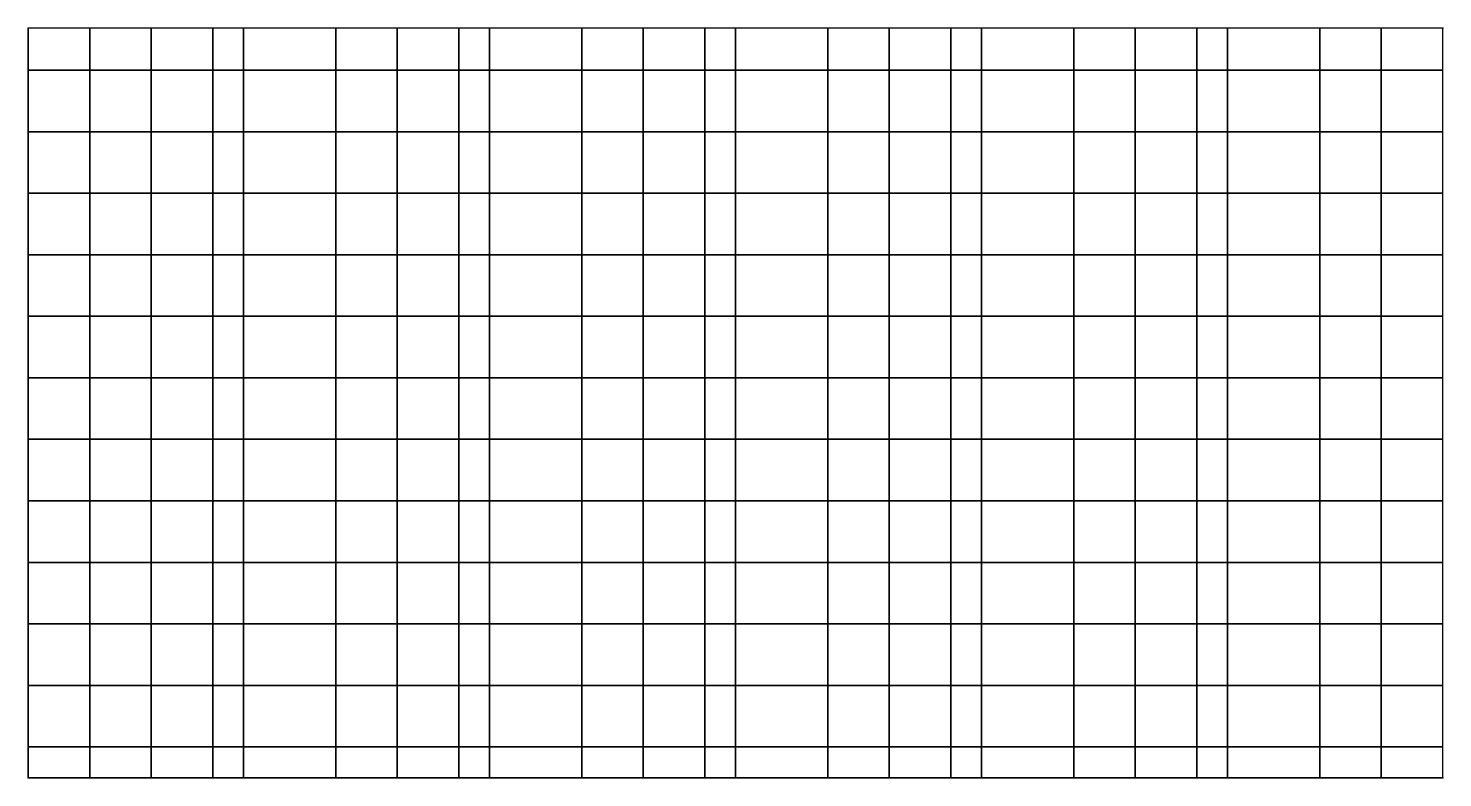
# Model space of a CAD drawing. Header units: inches. Extents: x 0 to 11.5, y 0 to 6.1.
import ezdxf

# ---------------------------------------------------------------- set-up
doc = ezdxf.new("R2010")
doc.units = ezdxf.units.IN
doc.header["$MEASUREMENT"] = 0
for name, color, linetype in [('COLUMNS', 10, 'Continuous'), ('LINES', 2, 'Continuous'), ('SLAB', 163, 'Continuous')]:
    doc.layers.add(name, color=color, linetype=linetype)

msp = doc.modelspace()

# ---------------------------------------------------------------- linework, layer by layer
at = {"layer": 'COLUMNS'}
for p in [(0, 6.09), (11.5, 6.09), (0, 0), (5.75, 0), (11.5, 0)]:
    msp.add_point(p, dxfattribs=at)
at = {"layer": 'LINES', "color": 155, "true_color": 0x5c76a0}
for p, q in [((0, 0), (0, 6.09)), ((1.75, 0), (1.75, 6.09)), ((3.75, 0), (3.75, 6.09)), ((5.75, 0), (5.75, 6.09)), ((7.75, 0), (7.75, 6.09)), ((9.75, 0), (9.75, 6.09)), ((11.5, 0), (11.5, 6.09))]:
    msp.add_line(p, q, dxfattribs=at)
at = {"layer": 'LINES'}
for p, q in [((11.5, 6.09), (0, 6.09)), ((11.5, 0), (0, 0))]:
    msp.add_line(p, q, dxfattribs=at)
at = {"layer": 'SLAB'}
for points in [[(0, 5.75), (0.5, 5.75), (0.5, 6.09), (0, 6.09)], [(0.5, 5.75), (1, 5.75), (1, 6.09), (0.5, 6.09)], [(1, 5.75), (1.5, 5.75), (1.5, 6.09), (1, 6.09)], [(1.5, 5.75), (1.75, 5.75), (1.75, 6.09), (1.5, 6.09)], [(1.75, 5.75), (2.5, 5.75), (2.5, 6.09), (1.75, 6.09)], [(2.5, 5.75), (3, 5.75), (3, 6.09), (2.5, 6.09)], [(3, 5.75), (3.5, 5.75), (3.5, 6.09), (3, 6.09)], [(3.5, 5.75), (3.75, 5.75), (3.75, 6.09), (3.5, 6.09)], [(3.75, 5.75), (4.5, 5.75), (4.5, 6.09), (3.75, 6.09)], [(4.5, 5.75), (5, 5.75), (5, 6.09), (4.5, 6.09)], [(5, 5.75), (5.5, 5.75), (5.5, 6.09), (5, 6.09)], [(5.5, 5.75), (5.75, 5.75), (5.75, 6.09), (5.5, 6.09)], [(5.75, 5.75), (6.5, 5.75), (6.5, 6.09), (5.75, 6.09)], [(6.5, 5.75), (7, 5.75), (7, 6.09), (6.5, 6.09)], [(7, 5.75), (7.5, 5.75), (7.5, 6.09), (7, 6.09)], [(7.5, 5.75), (7.75, 5.75), (7.75, 6.09), (7.5, 6.09)], [(7.75, 5.75), (8.5, 5.75), (8.5, 6.09), (7.75, 6.09)], [(8.5, 5.75), (9, 5.75), (9, 6.09), (8.5, 6.09)], [(9, 5.75), (9.5, 5.75), (9.5, 6.09), (9, 6.09)], [(9.5, 5.75), (9.75, 5.75), (9.75, 6.09), (9.5, 6.09)], [(9.75, 5.75), (10.5, 5.75), (10.5, 6.09), (9.75, 6.09)], [(10.5, 5.75), (11, 5.75), (11, 6.09), (10.5, 6.09)], [(11, 5.75), (11.5, 5.75), (11.5, 6.09), (11, 6.09)], [(0, 5.25), (0.5, 5.25), (0.5, 5.75), (0, 5.75)], [(0.5, 5.25), (1, 5.25), (1, 5.75), (0.5, 5.75)], [(1, 5.25), (1.5, 5.25), (1.5, 5.75), (1, 5.75)], [(1.5, 5.25), (1.75, 5.25), (1.75, 5.75), (1.5, 5.75)], [(1.75, 5.25), (2.5, 5.25), (2.5, 5.75), (1.75, 5.75)], [(2.5, 5.25), (3, 5.25), (3, 5.75), (2.5, 5.75)], [(3, 5.25), (3.5, 5.25), (3.5, 5.75), (3, 5.75)], [(3.5, 5.25), (3.75, 5.25), (3.75, 5.75), (3.5, 5.75)], [(3.75, 5.25), (4.5, 5.25), (4.5, 5.75), (3.75, 5.75)], [(4.5, 5.25), (5, 5.25), (5, 5.75), (4.5, 5.75)], [(5, 5.25), (5.5, 5.25), (5.5, 5.75), (5, 5.75)], [(5.5, 5.25), (5.75, 5.25), (5.75, 5.75), (5.5, 5.75)], [(5.75, 5.25), (6.5, 5.25), (6.5, 5.75), (5.75, 5.75)], [(6.5, 5.25), (7, 5.25), (7, 5.75), (6.5, 5.75)], [(7, 5.25), (7.5, 5.25), (7.5, 5.75), (7, 5.75)], [(7.5, 5.25), (7.75, 5.25), (7.75, 5.75), (7.5, 5.75)], [(7.75, 5.25), (8.5, 5.25), (8.5, 5.75), (7.75, 5.75)], [(8.5, 5.25), (9, 5.25), (9, 5.75), (8.5, 5.75)], [(9, 5.25), (9.5, 5.25), (9.5, 5.75), (9, 5.75)], [(9.5, 5.25), (9.75, 5.25), (9.75, 5.75), (9.5, 5.75)], [(9.75, 5.25), (10.5, 5.25), (10.5, 5.75), (9.75, 5.75)], [(10.5, 5.25), (11, 5.25), (11, 5.75), (10.5, 5.75)], [(11, 5.25), (11.5, 5.25), (11.5, 5.75), (11, 5.75)], [(0, 4.75), (0.5, 4.75), (0.5, 5.25), (0, 5.25)], [(0.5, 4.75), (1, 4.75), (1, 5.25), (0.5, 5.25)], [(1, 4.75), (1.5, 4.75), (1.5, 5.25), (1, 5.25)], [(1.5, 4.75), (1.75, 4.75), (1.75, 5.25), (1.5, 5.25)], [(1.75, 4.75), (2.5, 4.75), (2.5, 5.25), (1.75, 5.25)], [(2.5, 4.75), (3, 4.75), (3, 5.25), (2.5, 5.25)], [(3, 4.75), (3.5, 4.75), (3.5, 5.25), (3, 5.25)], [(3.5, 4.75), (3.75, 4.75), (3.75, 5.25), (3.5, 5.25)], [(3.75, 4.75), (4.5, 4.75), (4.5, 5.25), (3.75, 5.25)], [(4.5, 4.75), (5, 4.75), (5, 5.25), (4.5, 5.25)], [(5, 4.75), (5.5, 4.75), (5.5, 5.25), (5, 5.25)], [(5.5, 4.75), (5.75, 4.75), (5.75, 5.25), (5.5, 5.25)], [(5.75, 4.75), (6.5, 4.75), (6.5, 5.25), (5.75, 5.25)], [(6.5, 4.75), (7, 4.75), (7, 5.25), (6.5, 5.25)], [(7, 4.75), (7.5, 4.75), (7.5, 5.25), (7, 5.25)], [(7.5, 4.75), (7.75, 4.75), (7.75, 5.25), (7.5, 5.25)], [(7.75, 4.75), (8.5, 4.75), (8.5, 5.25), (7.75, 5.25)], [(8.5, 4.75), (9, 4.75), (9, 5.25), (8.5, 5.25)], [(9, 4.75), (9.5, 4.75), (9.5, 5.25), (9, 5.25)], [(9.5, 4.75), (9.75, 4.75), (9.75, 5.25), (9.5, 5.25)], [(9.75, 4.75), (10.5, 4.75), (10.5, 5.25), (9.75, 5.25)], [(10.5, 4.75), (11, 4.75), (11, 5.25), (10.5, 5.25)], [(11, 4.75), (11.5, 4.75), (11.5, 5.25), (11, 5.25)], [(0, 4.25), (0.5, 4.25), (0.5, 4.75), (0, 4.75)], [(0.5, 4.25), (1, 4.25), (1, 4.75), (0.5, 4.75)], [(1, 4.25), (1.5, 4.25), (1.5, 4.75), (1, 4.75)], [(1.5, 4.25), (1.75, 4.25), (1.75, 4.75), (1.5, 4.75)], [(1.75, 4.25), (2.5, 4.25), (2.5, 4.75), (1.75, 4.75)], [(2.5, 4.25), (3, 4.25), (3, 4.75), (2.5, 4.75)], [(3, 4.25), (3.5, 4.25), (3.5, 4.75), (3, 4.75)], [(3.5, 4.25), (3.75, 4.25), (3.75, 4.75), (3.5, 4.75)], [(3.75, 4.25), (4.5, 4.25), (4.5, 4.75), (3.75, 4.75)], [(4.5, 4.25), (5, 4.25), (5, 4.75), (4.5, 4.75)], [(5, 4.25), (5.5, 4.25), (5.5, 4.75), (5, 4.75)], [(5.5, 4.25), (5.75, 4.25), (5.75, 4.75), (5.5, 4.75)], [(5.75, 4.25), (6.5, 4.25), (6.5, 4.75), (5.75, 4.75)], [(6.5, 4.25), (7, 4.25), (7, 4.75), (6.5, 4.75)], [(7, 4.25), (7.5, 4.25), (7.5, 4.75), (7, 4.75)], [(7.5, 4.25), (7.75, 4.25), (7.75, 4.75), (7.5, 4.75)], [(7.75, 4.25), (8.5, 4.25), (8.5, 4.75), (7.75, 4.75)], [(8.5, 4.25), (9, 4.25), (9, 4.75), (8.5, 4.75)], [(9, 4.25), (9.5, 4.25), (9.5, 4.75), (9, 4.75)], [(9.5, 4.25), (9.75, 4.25), (9.75, 4.75), (9.5, 4.75)], [(9.75, 4.25), (10.5, 4.25), (10.5, 4.75), (9.75, 4.75)], [(10.5, 4.25), (11, 4.25), (11, 4.75), (10.5, 4.75)], [(11, 4.25), (11.5, 4.25), (11.5, 4.75), (11, 4.75)], [(0, 3.75), (0.5, 3.75), (0.5, 4.25), (0, 4.25)], [(0.5, 3.75), (1, 3.75), (1, 4.25), (0.5, 4.25)], [(1, 3.75), (1.5, 3.75), (1.5, 4.25), (1, 4.25)], [(1.5, 3.75), (1.75, 3.75), (1.75, 4.25), (1.5, 4.25)], [(1.75, 3.75), (2.5, 3.75), (2.5, 4.25), (1.75, 4.25)], [(2.5, 3.75), (3, 3.75), (3, 4.25), (2.5, 4.25)], [(3, 3.75), (3.5, 3.75), (3.5, 4.25), (3, 4.25)], [(3.5, 3.75), (3.75, 3.75), (3.75, 4.25), (3.5, 4.25)], [(3.75, 3.75), (4.5, 3.75), (4.5, 4.25), (3.75, 4.25)], [(4.5, 3.75), (5, 3.75), (5, 4.25), (4.5, 4.25)], [(5, 3.75), (5.5, 3.75), (5.5, 4.25), (5, 4.25)], [(5.5, 3.75), (5.75, 3.75), (5.75, 4.25), (5.5, 4.25)], [(5.75, 3.75), (6.5, 3.75), (6.5, 4.25), (5.75, 4.25)], [(6.5, 3.75), (7, 3.75), (7, 4.25), (6.5, 4.25)], [(7, 3.75), (7.5, 3.75), (7.5, 4.25), (7, 4.25)], [(7.5, 3.75), (7.75, 3.75), (7.75, 4.25), (7.5, 4.25)], [(7.75, 3.75), (8.5, 3.75), (8.5, 4.25), (7.75, 4.25)], [(8.5, 3.75), (9, 3.75), (9, 4.25), (8.5, 4.25)], [(9, 3.75), (9.5, 3.75), (9.5, 4.25), (9, 4.25)], [(9.5, 3.75), (9.75, 3.75), (9.75, 4.25), (9.5, 4.25)], [(9.75, 3.75), (10.5, 3.75), (10.5, 4.25), (9.75, 4.25)], [(10.5, 3.75), (11, 3.75), (11, 4.25), (10.5, 4.25)], [(11, 3.75), (11.5, 3.75), (11.5, 4.25), (11, 4.25)], [(0, 3.25), (0.5, 3.25), (0.5, 3.75), (0, 3.75)], [(0.5, 3.25), (1, 3.25), (1, 3.75), (0.5, 3.75)], [(1, 3.25), (1.5, 3.25), (1.5, 3.75), (1, 3.75)], [(1.5, 3.25), (1.75, 3.25), (1.75, 3.75), (1.5, 3.75)], [(1.75, 3.25), (2.5, 3.25), (2.5, 3.75), (1.75, 3.75)], [(2.5, 3.25), (3, 3.25), (3, 3.75), (2.5, 3.75)], [(3, 3.25), (3.5, 3.25), (3.5, 3.75), (3, 3.75)], [(3.5, 3.25), (3.75, 3.25), (3.75, 3.75), (3.5, 3.75)], [(3.75, 3.25), (4.5, 3.25), (4.5, 3.75), (3.75, 3.75)], [(4.5, 3.25), (5, 3.25), (5, 3.75), (4.5, 3.75)], [(5, 3.25), (5.5, 3.25), (5.5, 3.75), (5, 3.75)], [(5.5, 3.25), (5.75, 3.25), (5.75, 3.75), (5.5, 3.75)], [(5.75, 3.25), (6.5, 3.25), (6.5, 3.75), (5.75, 3.75)], [(6.5, 3.25), (7, 3.25), (7, 3.75), (6.5, 3.75)], [(7, 3.25), (7.5, 3.25), (7.5, 3.75), (7, 3.75)], [(7.5, 3.25), (7.75, 3.25), (7.75, 3.75), (7.5, 3.75)], [(7.75, 3.25), (8.5, 3.25), (8.5, 3.75), (7.75, 3.75)], [(8.5, 3.25), (9, 3.25), (9, 3.75), (8.5, 3.75)], [(9, 3.25), (9.5, 3.25), (9.5, 3.75), (9, 3.75)], [(9.5, 3.25), (9.75, 3.25), (9.75, 3.75), (9.5, 3.75)], [(9.75, 3.25), (10.5, 3.25), (10.5, 3.75), (9.75, 3.75)], [(10.5, 3.25), (11, 3.25), (11, 3.75), (10.5, 3.75)], [(11, 3.25), (11.5, 3.25), (11.5, 3.75), (11, 3.75)], [(0, 2.75), (0.5, 2.75), (0.5, 3.25), (0, 3.25)], [(0.5, 2.75), (1, 2.75), (1, 3.25), (0.5, 3.25)], [(1, 2.75), (1.5, 2.75), (1.5, 3.25), (1, 3.25)], [(1.5, 2.75), (1.75, 2.75), (1.75, 3.25), (1.5, 3.25)], [(1.75, 2.75), (2.5, 2.75), (2.5, 3.25), (1.75, 3.25)], [(2.5, 2.75), (3, 2.75), (3, 3.25), (2.5, 3.25)], [(3, 2.75), (3.5, 2.75), (3.5, 3.25), (3, 3.25)], [(3.5, 2.75), (3.75, 2.75), (3.75, 3.25), (3.5, 3.25)], [(3.75, 2.75), (4.5, 2.75), (4.5, 3.25), (3.75, 3.25)], [(4.5, 2.75), (5, 2.75), (5, 3.25), (4.5, 3.25)], [(5, 2.75), (5.5, 2.75), (5.5, 3.25), (5, 3.25)], [(5.5, 2.75), (5.75, 2.75), (5.75, 3.25), (5.5, 3.25)], [(5.75, 2.75), (6.5, 2.75), (6.5, 3.25), (5.75, 3.25)], [(6.5, 2.75), (7, 2.75), (7, 3.25), (6.5, 3.25)], [(7, 2.75), (7.5, 2.75), (7.5, 3.25), (7, 3.25)], [(7.5, 2.75), (7.75, 2.75), (7.75, 3.25), (7.5, 3.25)], [(7.75, 2.75), (8.5, 2.75), (8.5, 3.25), (7.75, 3.25)], [(8.5, 2.75), (9, 2.75), (9, 3.25), (8.5, 3.25)], [(9, 2.75), (9.5, 2.75), (9.5, 3.25), (9, 3.25)], [(9.5, 2.75), (9.75, 2.75), (9.75, 3.25), (9.5, 3.25)], [(9.75, 2.75), (10.5, 2.75), (10.5, 3.25), (9.75, 3.25)], [(10.5, 2.75), (11, 2.75), (11, 3.25), (10.5, 3.25)], [(11, 2.75), (11.5, 2.75), (11.5, 3.25), (11, 3.25)], [(0, 2.25), (0.5, 2.25), (0.5, 2.75), (0, 2.75)], [(0.5, 2.25), (1, 2.25), (1, 2.75), (0.5, 2.75)], [(1, 2.25), (1.5, 2.25), (1.5, 2.75), (1, 2.75)], [(1.5, 2.25), (1.75, 2.25), (1.75, 2.75), (1.5, 2.75)], [(1.75, 2.25), (2.5, 2.25), (2.5, 2.75), (1.75, 2.75)], [(2.5, 2.25), (3, 2.25), (3, 2.75), (2.5, 2.75)], [(3, 2.25), (3.5, 2.25), (3.5, 2.75), (3, 2.75)], [(3.5, 2.25), (3.75, 2.25), (3.75, 2.75), (3.5, 2.75)], [(3.75, 2.25), (4.5, 2.25), (4.5, 2.75), (3.75, 2.75)], [(4.5, 2.25), (5, 2.25), (5, 2.75), (4.5, 2.75)], [(5, 2.25), (5.5, 2.25), (5.5, 2.75), (5, 2.75)], [(5.5, 2.25), (5.75, 2.25), (5.75, 2.75), (5.5, 2.75)], [(5.75, 2.25), (6.5, 2.25), (6.5, 2.75), (5.75, 2.75)], [(6.5, 2.25), (7, 2.25), (7, 2.75), (6.5, 2.75)], [(7, 2.25), (7.5, 2.25), (7.5, 2.75), (7, 2.75)], [(7.5, 2.25), (7.75, 2.25), (7.75, 2.75), (7.5, 2.75)], [(7.75, 2.25), (8.5, 2.25), (8.5, 2.75), (7.75, 2.75)], [(8.5, 2.25), (9, 2.25), (9, 2.75), (8.5, 2.75)], [(9, 2.25), (9.5, 2.25), (9.5, 2.75), (9, 2.75)], [(9.5, 2.25), (9.75, 2.25), (9.75, 2.75), (9.5, 2.75)], [(9.75, 2.25), (10.5, 2.25), (10.5, 2.75), (9.75, 2.75)], [(10.5, 2.25), (11, 2.25), (11, 2.75), (10.5, 2.75)], [(11, 2.25), (11.5, 2.25), (11.5, 2.75), (11, 2.75)], [(0, 1.75), (0.5, 1.75), (0.5, 2.25), (0, 2.25)], [(0.5, 1.75), (1, 1.75), (1, 2.25), (0.5, 2.25)], [(1, 1.75), (1.5, 1.75), (1.5, 2.25), (1, 2.25)], [(1.5, 1.75), (1.75, 1.75), (1.75, 2.25), (1.5, 2.25)], [(1.75, 1.75), (2.5, 1.75), (2.5, 2.25), (1.75, 2.25)], [(2.5, 1.75), (3, 1.75), (3, 2.25), (2.5, 2.25)], [(3, 1.75), (3.5, 1.75), (3.5, 2.25), (3, 2.25)], [(3.5, 1.75), (3.75, 1.75), (3.75, 2.25), (3.5, 2.25)], [(3.75, 1.75), (4.5, 1.75), (4.5, 2.25), (3.75, 2.25)], [(4.5, 1.75), (5, 1.75), (5, 2.25), (4.5, 2.25)], [(5, 1.75), (5.5, 1.75), (5.5, 2.25), (5, 2.25)], [(5.5, 1.75), (5.75, 1.75), (5.75, 2.25), (5.5, 2.25)], [(5.75, 1.75), (6.5, 1.75), (6.5, 2.25), (5.75, 2.25)], [(6.5, 1.75), (7, 1.75), (7, 2.25), (6.5, 2.25)], [(7, 1.75), (7.5, 1.75), (7.5, 2.25), (7, 2.25)], [(7.5, 1.75), (7.75, 1.75), (7.75, 2.25), (7.5, 2.25)], [(7.75, 1.75), (8.5, 1.75), (8.5, 2.25), (7.75, 2.25)], [(8.5, 1.75), (9, 1.75), (9, 2.25), (8.5, 2.25)], [(9, 1.75), (9.5, 1.75), (9.5, 2.25), (9, 2.25)], [(9.5, 1.75), (9.75, 1.75), (9.75, 2.25), (9.5, 2.25)], [(9.75, 1.75), (10.5, 1.75), (10.5, 2.25), (9.75, 2.25)], [(10.5, 1.75), (11, 1.75), (11, 2.25), (10.5, 2.25)], [(11, 1.75), (11.5, 1.75), (11.5, 2.25), (11, 2.25)], [(0, 1.25), (0.5, 1.25), (0.5, 1.75), (0, 1.75)], [(0.5, 1.25), (1, 1.25), (1, 1.75), (0.5, 1.75)], [(1, 1.25), (1.5, 1.25), (1.5, 1.75), (1, 1.75)], [(1.5, 1.25), (1.75, 1.25), (1.75, 1.75), (1.5, 1.75)], [(1.75, 1.25), (2.5, 1.25), (2.5, 1.75), (1.75, 1.75)], [(2.5, 1.25), (3, 1.25), (3, 1.75), (2.5, 1.75)], [(3, 1.25), (3.5, 1.25), (3.5, 1.75), (3, 1.75)], [(3.5, 1.25), (3.75, 1.25), (3.75, 1.75), (3.5, 1.75)], [(3.75, 1.25), (4.5, 1.25), (4.5, 1.75), (3.75, 1.75)], [(4.5, 1.25), (5, 1.25), (5, 1.75), (4.5, 1.75)], [(5, 1.25), (5.5, 1.25), (5.5, 1.75), (5, 1.75)], [(5.5, 1.25), (5.75, 1.25), (5.75, 1.75), (5.5, 1.75)], [(5.75, 1.25), (6.5, 1.25), (6.5, 1.75), (5.75, 1.75)], [(6.5, 1.25), (7, 1.25), (7, 1.75), (6.5, 1.75)], [(7, 1.25), (7.5, 1.25), (7.5, 1.75), (7, 1.75)], [(7.5, 1.25), (7.75, 1.25), (7.75, 1.75), (7.5, 1.75)], [(7.75, 1.25), (8.5, 1.25), (8.5, 1.75), (7.75, 1.75)], [(8.5, 1.25), (9, 1.25), (9, 1.75), (8.5, 1.75)], [(9, 1.25), (9.5, 1.25), (9.5, 1.75), (9, 1.75)], [(9.5, 1.25), (9.75, 1.25), (9.75, 1.75), (9.5, 1.75)], [(9.75, 1.25), (10.5, 1.25), (10.5, 1.75), (9.75, 1.75)], [(10.5, 1.25), (11, 1.25), (11, 1.75), (10.5, 1.75)], [(11, 1.25), (11.5, 1.25), (11.5, 1.75), (11, 1.75)], [(0, 0.75), (0.5, 0.75), (0.5, 1.25), (0, 1.25)], [(0.5, 0.75), (1, 0.75), (1, 1.25), (0.5, 1.25)], [(1, 0.75), (1.5, 0.75), (1.5, 1.25), (1, 1.25)], [(1.5, 0.75), (1.75, 0.75), (1.75, 1.25), (1.5, 1.25)], [(1.75, 0.75), (2.5, 0.75), (2.5, 1.25), (1.75, 1.25)], [(2.5, 0.75), (3, 0.75), (3, 1.25), (2.5, 1.25)], [(3, 0.75), (3.5, 0.75), (3.5, 1.25), (3, 1.25)], [(3.5, 0.75), (3.75, 0.75), (3.75, 1.25), (3.5, 1.25)], [(3.75, 0.75), (4.5, 0.75), (4.5, 1.25), (3.75, 1.25)], [(4.5, 0.75), (5, 0.75), (5, 1.25), (4.5, 1.25)], [(5, 0.75), (5.5, 0.75), (5.5, 1.25), (5, 1.25)], [(5.5, 0.75), (5.75, 0.75), (5.75, 1.25), (5.5, 1.25)], [(5.75, 0.75), (6.5, 0.75), (6.5, 1.25), (5.75, 1.25)], [(6.5, 0.75), (7, 0.75), (7, 1.25), (6.5, 1.25)], [(7, 0.75), (7.5, 0.75), (7.5, 1.25), (7, 1.25)], [(7.5, 0.75), (7.75, 0.75), (7.75, 1.25), (7.5, 1.25)], [(7.75, 0.75), (8.5, 0.75), (8.5, 1.25), (7.75, 1.25)], [(8.5, 0.75), (9, 0.75), (9, 1.25), (8.5, 1.25)], [(9, 0.75), (9.5, 0.75), (9.5, 1.25), (9, 1.25)], [(9.5, 0.75), (9.75, 0.75), (9.75, 1.25), (9.5, 1.25)], [(9.75, 0.75), (10.5, 0.75), (10.5, 1.25), (9.75, 1.25)], [(10.5, 0.75), (11, 0.75), (11, 1.25), (10.5, 1.25)], [(11, 0.75), (11.5, 0.75), (11.5, 1.25), (11, 1.25)], [(0, 0.25), (0.5, 0.25), (0.5, 0.75), (0, 0.75)], [(0.5, 0.25), (1, 0.25), (1, 0.75), (0.5, 0.75)], [(1, 0.25), (1.5, 0.25), (1.5, 0.75), (1, 0.75)], [(1.5, 0.25), (1.75, 0.25), (1.75, 0.75), (1.5, 0.75)], [(1.75, 0.25), (2.5, 0.25), (2.5, 0.75), (1.75, 0.75)], [(2.5, 0.25), (3, 0.25), (3, 0.75), (2.5, 0.75)], [(3, 0.25), (3.5, 0.25), (3.5, 0.75), (3, 0.75)], [(3.5, 0.25), (3.75, 0.25), (3.75, 0.75), (3.5, 0.75)], [(3.75, 0.25), (4.5, 0.25), (4.5, 0.75), (3.75, 0.75)], [(4.5, 0.25), (5, 0.25), (5, 0.75), (4.5, 0.75)], [(5, 0.25), (5.5, 0.25), (5.5, 0.75), (5, 0.75)], [(5.5, 0.25), (5.75, 0.25), (5.75, 0.75), (5.5, 0.75)], [(5.75, 0.25), (6.5, 0.25), (6.5, 0.75), (5.75, 0.75)], [(6.5, 0.25), (7, 0.25), (7, 0.75), (6.5, 0.75)], [(7, 0.25), (7.5, 0.25), (7.5, 0.75), (7, 0.75)], [(7.5, 0.25), (7.75, 0.25), (7.75, 0.75), (7.5, 0.75)], [(7.75, 0.25), (8.5, 0.25), (8.5, 0.75), (7.75, 0.75)], [(8.5, 0.25), (9, 0.25), (9, 0.75), (8.5, 0.75)], [(9, 0.25), (9.5, 0.25), (9.5, 0.75), (9, 0.75)], [(9.5, 0.25), (9.75, 0.25), (9.75, 0.75), (9.5, 0.75)], [(9.75, 0.25), (10.5, 0.25), (10.5, 0.75), (9.75, 0.75)], [(10.5, 0.25), (11, 0.25), (11, 0.75), (10.5, 0.75)], [(11, 0.25), (11.5, 0.25), (11.5, 0.75), (11, 0.75)], [(0, 0), (0.5, 0), (0.5, 0.25), (0, 0.25)], [(0.5, 0), (1, 0), (1, 0.25), (0.5, 0.25)], [(1, 0), (1.5, 0), (1.5, 0.25), (1, 0.25)], [(1.5, 0), (1.75, 0), (1.75, 0.25), (1.5, 0.25)], [(1.75, 0), (2.5, 0), (2.5, 0.25), (1.75, 0.25)], [(2.5, 0), (3, 0), (3, 0.25), (2.5, 0.25)], [(3, 0), (3.5, 0), (3.5, 0.25), (3, 0.25)], [(3.5, 0), (3.75, 0), (3.75, 0.25), (3.5, 0.25)], [(3.75, 0), (4.5, 0), (4.5, 0.25), (3.75, 0.25)], [(4.5, 0), (5, 0), (5, 0.25), (4.5, 0.25)], [(5, 0), (5.5, 0), (5.5, 0.25), (5, 0.25)], [(5.5, 0), (5.75, 0), (5.75, 0.25), (5.5, 0.25)], [(5.75, 0), (6.5, 0), (6.5, 0.25), (5.75, 0.25)], [(6.5, 0), (7, 0), (7, 0.25), (6.5, 0.25)], [(7, 0), (7.5, 0), (7.5, 0.25), (7, 0.25)], [(7.5, 0), (7.75, 0), (7.75, 0.25), (7.5, 0.25)], [(7.75, 0), (8.5, 0), (8.5, 0.25), (7.75, 0.25)], [(8.5, 0), (9, 0), (9, 0.25), (8.5, 0.25)], [(9, 0), (9.5, 0), (9.5, 0.25), (9, 0.25)], [(9.5, 0), (9.75, 0), (9.75, 0.25), (9.5, 0.25)], [(9.75, 0), (10.5, 0), (10.5, 0.25), (9.75, 0.25)], [(10.5, 0), (11, 0), (11, 0.25), (10.5, 0.25)], [(11, 0), (11.5, 0), (11.5, 0.25), (11, 0.25)]]:
    msp.add_3dface(points, dxfattribs=at)

doc.saveas('drawing.dxf')
